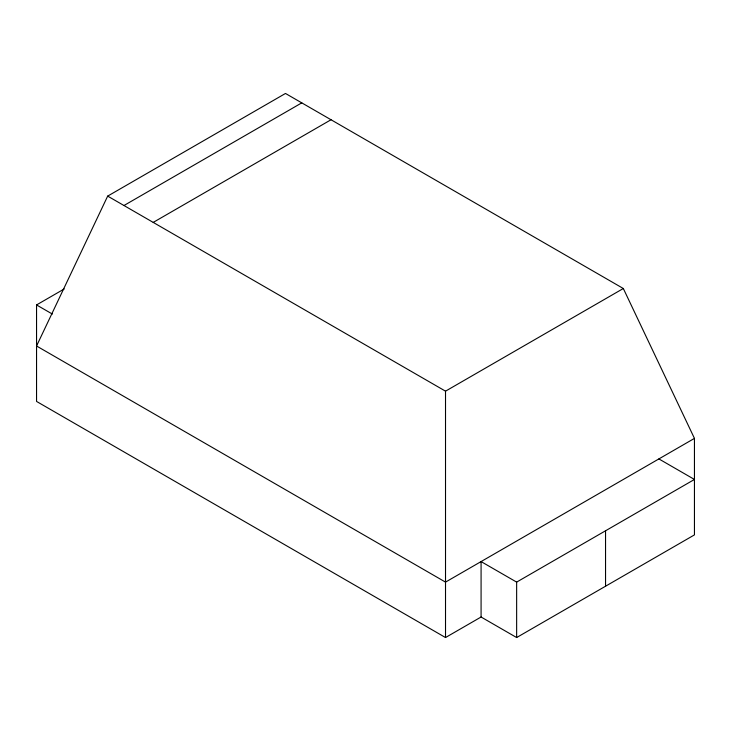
<?xml version="1.0" encoding="UTF-8"?>
<svg xmlns="http://www.w3.org/2000/svg" width="731" height="731" viewBox="0 0 731 731"><rect width="100%" height="100%" fill="white"/><g stroke="black" fill="none" stroke-linecap="round" stroke-linejoin="round"><path stroke-width="1.1" d="M107.676 196.109L36.55 345.991L445.517 582.114L694.45 438.39L623.324 288.507L285.483 93.458L107.676 196.109L445.517 391.167L623.324 288.507M123.968 205.521L301.775 102.861M153.208 222.407L331.024 119.747M694.45 438.39L694.45 534.891L516.643 637.542L481.08 617.01L445.517 637.542L36.55 401.429L36.55 304.937L64.209 288.964M481.08 617.01L481.08 561.582L516.643 582.114L694.45 479.454L658.887 458.922M36.55 304.937L52.358 314.056M605.542 530.779L605.542 586.216M516.643 582.114L516.643 637.542M445.517 391.167L445.517 637.542"/></g></svg>
